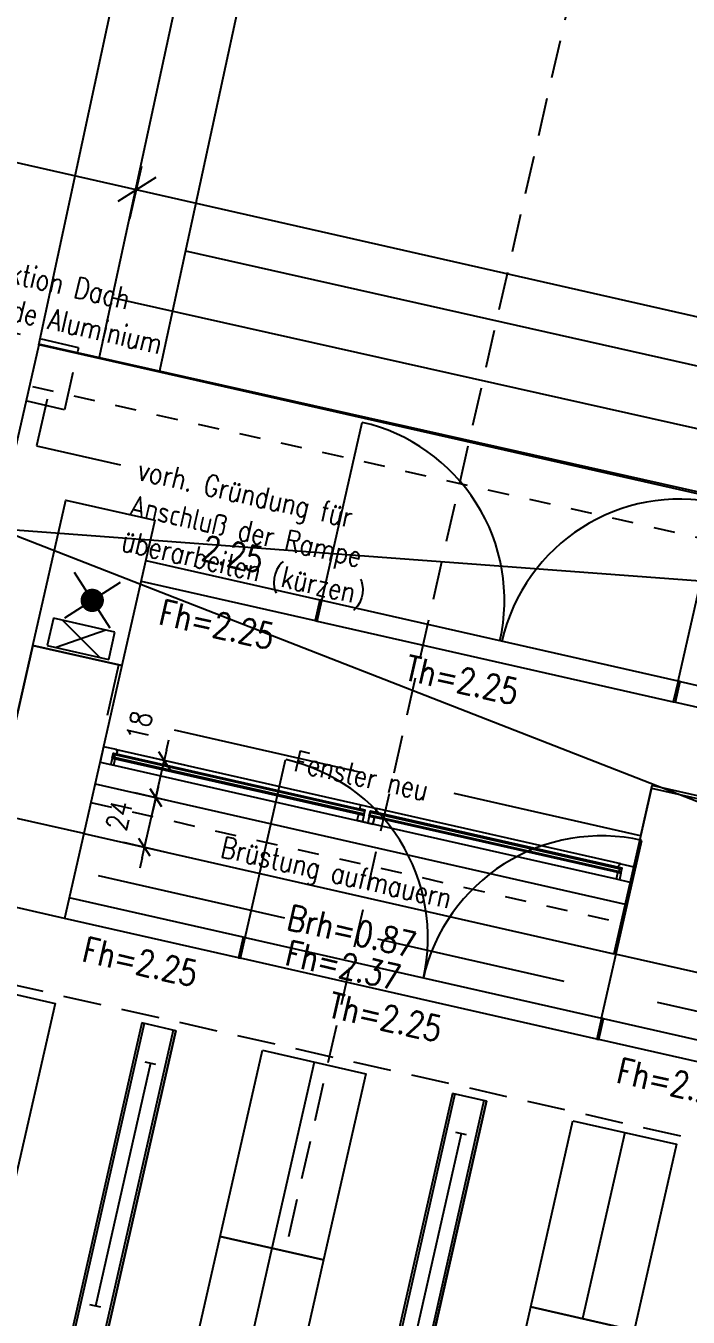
# Model space of a CAD drawing. Header units: metres. Extents: x -7 to 99688, y -10762 to -90.
# Drawn here: x 94.69 to 97.81, y -135.64 to -129.56 of the extents above; entities that cross this region are included whole.
import ezdxf
from ezdxf.enums import TextEntityAlignment as Align

# ---------------------------------------------------------------- set-up
doc = ezdxf.new("R2010")
doc.units = ezdxf.units.M
doc.header["$LTSCALE"] = 0.03
doc.linetypes.add('GESTRICHELT', pattern=[9, 6, -3])
doc.linetypes.add('GESTRICHELT2', pattern=[4.5, 3, -1.5])
doc.layers.get('0').update_dxf_attribs({"linetype": 'CONTINUOUS'})
doc.layers.get('Defpoints').update_dxf_attribs({"linetype": 'CONTINUOUS'})
for name, color, linetype in [('A_abriss', 44, '_ABBRUCH'), ('A_bemaßung', 2, 'CONTINUOUS'), ('A_Deckenplan', 8, 'CONTINUOUS'), ('A_fenster', 7, 'CONTINUOUS'), ('A_Höhen', 3, 'CONTINUOUS'), ('A_möbel_neu', 1, 'CONTINUOUS'), ('A_text', 5, 'CONTINUOUS'), ('A_treppe', 3, 'CONTINUOUS'), ('A_verdeckt', 8, 'GESTRICHELT2'), ('A_wände', 6, 'CONTINUOUS'), ('A_WÄNDE_NEU', 6, 'CONTINUOUS'), ('CKMA0002', 2, 'CONTINUOUS'), ('E__LEUCHTEN', 6, 'CONTINUOUS')]:
    doc.layers.add(name, color=color, linetype=linetype)
doc.styles.add('PITSIMP8', font='PITSIMP8.SHX')
doc.styles.add('SIMPLEX', font='simplex.shx', dxfattribs={"width": 0.8, "height": 0.1})
doc.linetypes.add('_ABBRUCH', pattern='A,25,[101,cadkon.shx,S=3.5,R=0,X=0,Y=0],25', length=50)
doc.dimstyles.get("Standard").update_dxf_attribs({"dimtxt": 0.1, "dimasz": 0.05, "dimexe": 0.1, "dimexo": 0, "dimgap": 0.1, "dimtad": 1, "dimdec": 4, "dimrnd": 0.0025, "dimzin": 0, "dimdsep": 46, "dimtxsty": 'SIMPLEX', "dimblk": 'DIMCROSS', "dimblk1": 'DIMCROSS', "dimblk2": 'DIMCROSS', "dimsah": 1, "dimcen": 2.5, "dimdle": 0.025, "dimclrd": 1, "dimclre": 1, "dimclrt": 6, "dimadec": 0, "dimazin": 0, "dimtfac": 1, "dimtdec": 4, "dimtix": 1, "dimtmove": 2, "dimatfit": 3, "dimfxl": 1, "dimtvp": 1, "dimtolj": 1, "dimtzin": 0, "dimarcsym": 0})

# ---------------------------------------------------------------- blocks, each defined once
blk = doc.blocks.new('SLASH1')
at = {"layer": 'A_bemaßung', "color": 2, "linetype": 'Continuous'}
for p, q in [((0.07663, 0.07663), (-0.07319, -0.07319)), ((0, -0.14068), (0, 0.11466))]:
    blk.add_line(p, q, dxfattribs=at)
blk = doc.blocks.new('DIMCROSS')
at = {"color": 0, "linetype": 'ByBlock'}
blk.add_line((-1, 0), (1, 0), dxfattribs=at)
at = {"linetype": 'ByBlock'}
blk.add_line((-0.707107, -0.707107), (0.707107, 0.707107), dxfattribs=at)
blk = doc.blocks.new('*D94')
at = {"layer": 'CKMA0002', "color": 1, "lineweight": -2}
for p, q in [((95.3098, -133.1441), (95.3209, -133.0954)), ((95.3475, -133.204), (95.2012, -133.1708)), ((95.2457, -133.427), (95.2988, -133.1929)), ((95.3432, -133.4491), (95.1482, -133.4048)), ((95.2346, -133.4757), (95.2236, -133.5245))]:
    blk.add_line(p, q, dxfattribs=at)
at = {"layer": 'Defpoints', "color": 0}
for p in [(95.2988, -133.1929), (97.5098, -133.6943), (97.5054, -133.9395)]:
    blk.add_point(p, dxfattribs=at)
at = {"layer": 'CKMA0002', "color": 1, "lineweight": -2, "xscale": 0.05, "yscale": 0.05, "zscale": 0.05}
for p, rotation in [((95.2988, -133.1929), 257.2217543797739), ((95.2457, -133.427), 77.2217543797739)]:
    blk.add_blockref('DIMCROSS', p, dxfattribs=dict(at, rotation=rotation))
at = {"layer": 'CKMA0002', "color": 6, "insert": (95.1259, -133.2768), "char_height": 0.1, "attachment_point": 5, "rotation": 77.22175, "style": 'SIMPLEX'}
blk.add_mtext('\\A1;24{\\A1\\H0.7x\\S;}', dxfattribs=at)
blk = doc.blocks.new('*D95')
at = {"layer": 'CKMA0002', "color": 1, "lineweight": -2}
for p, q in [((95.3496, -132.9686), (95.3607, -132.9198)), ((95.4361, -133.0395), (95.241, -132.9952)), ((95.2988, -133.1929), (95.3386, -133.0174)), ((95.2877, -133.2417), (95.2766, -133.2904))]:
    blk.add_line(p, q, dxfattribs=at)
at = {"layer": 'Defpoints', "color": 0}
for p in [(95.3386, -133.0174), (97.5496, -133.5188), (97.5098, -133.6943)]:
    blk.add_point(p, dxfattribs=at)
at = {"layer": 'CKMA0002', "color": 1, "lineweight": -2, "xscale": 0.05, "yscale": 0.05, "zscale": 0.05}
for p, rotation in [((95.3386, -133.0174), 257.2217543797739), ((95.2988, -133.1929), 77.2217543797739)]:
    blk.add_blockref('DIMCROSS', p, dxfattribs=dict(at, rotation=rotation))
at = {"layer": 'CKMA0002', "color": 6, "insert": (95.2215, -132.8553), "char_height": 0.1, "attachment_point": 5, "rotation": 77.22175, "style": 'SIMPLEX'}
blk.add_mtext('\\A1;18{\\A1\\H0.7x\\S;}', dxfattribs=at)
blk = doc.blocks.new('Sich.beleuchtung')
at = {"layer": 'E__LEUCHTEN', "color": 3}
for p, q in [((-100.1, 100.1), (100.1, -100.1)), ((-100.1, -100.1), (100.1, 100.1))]:
    blk.add_line(p, q, dxfattribs=at)
at = {"layer": 'E__LEUCHTEN', "color": 3, "const_width": 50}
blk.add_lwpolyline([(-25, 0, 1), (25, 0, 1)], format="xyb", close=True, dxfattribs=at)
blk = doc.blocks.new('wand1x26W')
at = {"layer": 'E__LEUCHTEN', "color": 6}
for p, q in [((-270, 120), (-270, -120)), ((270, 120), (-270, 120)), ((-191, 120), (191, -120)), ((191, 120), (-191, -120)), ((270, -120), (270, 120)), ((-270, -120), (270, -120))]:
    blk.add_line(p, q, dxfattribs=at)
blk = doc.blocks.new('2DEL_464')
for p, q in [((-0.5, 0.5), (0.5, 0.5)), ((-0.5, 0.425), (0.5, 0.425)), ((-0.3844, 0.16), (-0.3844, -0.16)), ((0.3844, 0.16), (0.3844, -0.16)), ((-0.3844, 0), (0.3844, 0)), ((-0.5, -0.425), (0.5, -0.425))]:
    blk.add_line(p, q)
blk.add_lwpolyline([(-0.5, -0.5), (0.5, -0.5), (0.5, 0.5), (-0.5, 0.5)], close=True)
at = {"style": 'PITSIMP8', "flags": 9}
for tag, p in [('RAUM/GRUPPE', (-0.0298, 0.1593)), ('BEZEICHNUNG', (-0.0298, 0.1793)), ('POS.NR.G-LV', (-0.0298, 0.1393)), ('FABRIKAT', (-0.0298, 0.1193)), ('KENNUNG', (-0.0298, 0.0793)), ('TYP', (-0.0298, 0.0993)), ('VOLUMENSTROM', (-0.0298, 0.0393)), ('LEISTUNG', (-0.0298, 0.0593)), ('DRUCK/-STUFE', (-0.0298, 0.0193)), ('ANSCHLUSS', (-0.0298, -0.0007)), ('GROESSE', (-0.0298, -0.0207)), ('DN', (-0.0298, -0.0407)), ('TEMPERATUR', (-0.0298, -0.0607)), ('DREHZAHL', (-0.0298, -0.0807)), ('SPANNUNG/FREQUENZ', (-0.0298, -0.1207)), ('SCHUTZART', (-0.0298, -0.1007)), ('GEWICHT', (-0.0298, -0.1407)), ('FREI', (-0.0298, -0.1607)), ('FREI', (-0.0298, -0.1807)), ('FREI', (-0.0298, -0.2007))]:
    blk.add_attdef(tag, text='', height=0.01, dxfattribs=at).set_placement(p, align=Align.MIDDLE)
blk = doc.blocks.new('Keller_bibo')
at = {"layer": 'A_verdeckt', "linetype": 'GESTRICHELT', "ltscale": 5}
for points in [[(98.0681, -233.2343), (97.6356, -233.1363), (97.5819, -233.3731), (95.0711, -232.8036), (95.1248, -232.5667), (94.7206, -232.475), (94.6274, -232.8858), (92.1106, -232.315), (92.2037, -231.9042), (91.9103, -231.8376), (93.3254, -225.5991), (94.9055, -225.9575), (95.4146, -223.7131), (95.2796, -223.6825), (95.2674, -223.7361), (94.7359, -223.6156)], [(89.2014, -244.0145), (107.8483, -248.2441), (110.3885, -237.0453), (91.7416, -232.8157), (89.2014, -244.0145)]]:
    blk.add_lwpolyline(points, dxfattribs=at)

msp = doc.modelspace()

# ---------------------------------------------------------------- linework, layer by layer
at = {"layer": 'A_abriss', "ltscale": 0.3}
for p, q in [((103.97701, -132.53512), (95.43995, -130.6177)), ((103.90901, -132.81612), (95.09455, -130.8364)), ((103.84086, -133.09774), (94.74839, -131.05557)), ((96.08111, -132.26295), (96.27134, -131.42427)), ((97.7584, -132.6434), (97.9486, -131.80474)), ((95.25221, -132.07492), (96.07135, -132.26075)), ((95.2301, -132.17245), (96.04922, -132.35825)), ((97.7584, -132.6434), (96.08111, -132.26295)), ((96.059, -132.36048), (97.73627, -132.74092)), ((97.76815, -132.64561), (98.58728, -132.83141)), ((97.74603, -132.74313), (98.56516, -132.9289)), ((95.72058, -133.85247), (95.91078, -133.01383)), ((94.96026, -133.36209), (94.86955, -133.76198)), ((97.39786, -134.23289), (97.58807, -133.3943)), ((94.86955, -133.76198), (94.45026, -133.66686)), ((95.71083, -133.85026), (94.89166, -133.66447)), ((95.68869, -133.94777), (94.86955, -133.76198)), ((95.72058, -133.85247), (97.39786, -134.23289)), ((97.37576, -134.33043), (95.69846, -133.95001)), ((98.22675, -134.42096), (97.40761, -134.23513)), ((98.20465, -134.51843), (97.38549, -134.33263))]:
    msp.add_line(p, q, dxfattribs=at)
for points in [[(94.72053, -132.475), (94.87574, -131.79064), (95.29512, -131.88579), (95.13989, -132.57013), (94.72053, -132.475)], [(96.07135, -132.26075), (96.04922, -132.35825), (96.059, -132.36048), (96.08111, -132.26295), (96.07135, -132.26075)], [(97.7584, -132.6434), (97.73627, -132.74092), (97.74603, -132.74313), (97.76816, -132.6456), (97.7584, -132.6434)], [(95.68869, -133.94777), (95.69845, -133.95), (95.72058, -133.85247), (95.71083, -133.85026), (95.68869, -133.94777)], [(97.38547, -134.33263), (97.40761, -134.23513), (97.39786, -134.23289), (97.37576, -134.33043), (97.38547, -134.33263)]]:
    msp.add_lwpolyline(points, dxfattribs=at)
for centre, radius, start, end in [((96.08111, -132.26295), 0.85994, 347.220422, 77.22208), ((97.76816, -132.6456), 0.86, 77.888447, 167.219953), ((95.72057, -133.85243), 0.85995, 347.215224, 77.219836), ((97.39787, -134.23293), 0.85994, 77.221222, 167.222022)]:
    msp.add_arc(centre, radius, start, end, dxfattribs=at)
at = {"layer": 'A_bemaßung', "linetype": 'Continuous'}
msp.add_line((92.29981, -129.66825), (111.74822, -134.07968), dxfattribs=at)
at = {"layer": 'A_Deckenplan', "linetype": 'GESTRICHELT'}
for p, q in [((92.02812, -130.41127), (94.93646, -131.071)), ((91.96175, -130.70384), (94.87012, -131.36357)), ((94.87012, -131.36357), (94.93646, -131.071)), ((94.59127, -134.06574), (109.28899, -137.39857))]:
    msp.add_line(p, q, dxfattribs=at)
at = {"layer": 'A_fenster', "color": 10, "linetype": 'Continuous'}
for p, q in [((95.11426, -132.96649), (96.26431, -133.22732)), ((95.09436, -133.00607), (95.08729, -133.03728)), ((95.10094, -133.04038), (96.24772, -133.30046)), ((96.27918, -133.27478), (96.2721, -133.30599)), ((96.30453, -133.28053), (96.29746, -133.31174)), ((96.32184, -133.31727), (96.32891, -133.28606)), ((97.48847, -133.50495), (96.33842, -133.24413)), ((96.24772, -133.30046), (96.32184, -133.31727)), ((97.46861, -133.57735), (96.32184, -133.31727)), ((97.48934, -133.54924), (97.48227, -133.58045))]:
    msp.add_line(p, q, dxfattribs=at)
at = {"layer": 'A_fenster', "color": 2}
for p, q in [((95.09436, -133.00607), (95.09967, -132.98267)), ((95.09436, -133.00607), (96.27918, -133.27478)), ((95.09569, -133.00022), (96.2805, -133.26893)), ((95.09835, -132.98852), (96.28316, -133.25723)), ((95.09967, -132.98267), (96.28449, -133.25138)), ((95.10544, -133.00243), (95.1081, -132.99073)), ((96.27918, -133.27478), (96.28449, -133.25138)), ((96.30453, -133.28053), (96.30984, -133.25713)), ((97.48934, -133.54924), (96.30453, -133.28053)), ((97.49067, -133.54339), (96.30586, -133.27468)), ((97.49333, -133.53169), (96.30851, -133.26298)), ((97.49465, -133.52584), (96.30984, -133.25713)), ((97.48092, -133.54118), (97.48357, -133.52948)), ((97.48934, -133.54924), (97.49465, -133.52584))]:
    msp.add_line(p, q, dxfattribs=at)
at = {"layer": 'A_fenster', "color": 10, "linetype": 'Continuous'}
for points in [[(95.03657, -133.02578), (95.10094, -133.04038), (95.10802, -133.00917), (95.09436, -133.00607), (95.09967, -132.98267), (95.11619, -132.98641), (95.11824, -132.97738), (95.11426, -132.96649), (95.05316, -132.95264)], [(96.26431, -133.22732), (96.33842, -133.24413), (96.33422, -133.26266), (96.30984, -133.25713), (96.30453, -133.28053), (96.32891, -133.28606), (96.32184, -133.31727), (96.24772, -133.30046), (96.2548, -133.26925), (96.27918, -133.27478), (96.28449, -133.25138), (96.2601, -133.24585)], [(97.53298, -133.59195), (97.46861, -133.57735), (97.47569, -133.54615), (97.48934, -133.54924), (97.49465, -133.52584), (97.47814, -133.52209), (97.48019, -133.51305), (97.48847, -133.50495), (97.54957, -133.51881)]]:
    msp.add_lwpolyline(points, close=True, dxfattribs=at)
at = {"layer": 'A_möbel_neu'}
for p, q in [((96.04483, -134.43882), (95.84575, -135.31653)), ((97.50761, -134.77053), (97.30853, -135.64824)), ((95.84575, -135.31653), (95.64667, -136.19423))]:
    msp.add_line(p, q, dxfattribs=at)
for points in [[(94.3381, -134.0517), (94.82572, -134.1623), (94.62663, -135.04), (94.13902, -134.9294)], [(95.80103, -134.38352), (96.28864, -134.49412), (96.08956, -135.37183), (95.60194, -135.26123)], [(97.2638, -134.71523), (97.75142, -134.82583), (97.55233, -135.70354), (97.06472, -135.59294)], [(95.60194, -135.26123), (96.08956, -135.37183), (95.89048, -136.24953), (95.40286, -136.13893)], [(97.06472, -135.59294), (97.55233, -135.70354), (97.35325, -136.58124), (96.86564, -136.47064)]]:
    msp.add_lwpolyline(points, close=True, dxfattribs=at)
at = {"layer": 'A_text', "color": 5, "linetype": 'GESTRICHELT'}
msp.add_line((97.45042, -128.53306), (95.91988, -135.28057), dxfattribs=at)
at = {"layer": 'A_text'}
for p, q in [((94.7875, -131.31448), (94.73767, -131.53421)), ((94.73767, -131.53421), (95.13314, -131.6239))]:
    msp.add_line(p, q, dxfattribs=at)
at = {"layer": 'A_treppe', "color": 10}
for p, q in [((94.74798, -131.05803), (95.82586, -126.05304)), ((95.0329, -131.12266), (96.11073, -126.11844)), ((95.3173, -131.18718), (96.39495, -126.18371)), ((94.74798, -131.05803), (94.35169, -132.80376)), ((104.22353, -133.20765), (94.74774, -131.05797)), ((94.55108, -131.92484), (100.60179, -132.37336)), ((100.20307, -134.13093), (94.55108, -131.92484))]:
    msp.add_line(p, q, dxfattribs=at)
at = {"layer": 'A_treppe', "color": 10, "linetype": 'GESTRICHELT', "ltscale": 0.5}
msp.add_line((104.1793, -133.4027), (94.7036, -131.25304), dxfattribs=at)
at = {"layer": 'A_verdeckt'}
msp.add_line((94.99341, -133.21593), (97.48985, -133.78216), dxfattribs=at)
at = {"layer": 'A_wände', "linetype": 'Continuous'}
for p, q in [((94.54089, -133.26723), (94.72053, -132.475)), ((94.72053, -132.475), (95.1399, -132.57015)), ((95.1399, -132.57015), (94.96026, -133.36209)), ((97.63362, -133.14826), (97.45668, -133.9284)), ((97.63362, -133.14826), (98.07246, -133.24779)), ((94.96026, -133.36209), (94.54089, -133.26723)), ((97.89551, -134.02793), (97.45668, -133.9284))]:
    msp.add_line(p, q, dxfattribs=at)
at = {"layer": 'A_WÄNDE_NEU', "color": 1}
for p, q in [((95.01335, -133.12804), (97.50978, -133.69435)), ((94.96026, -133.36209), (97.45668, -133.9284))]:
    msp.add_line(p, q, dxfattribs=at)

# ---------------------------------------------------------------- block references
at = {"layer": 'A_bemaßung', "color": 7, "rotation": 347.22}
msp.add_blockref('SLASH1', (95.20757, -130.32781), dxfattribs=at)
at = {"layer": 'A_verdeckt', "linetype": 'GESTRICHELT'}
msp.add_blockref('Keller_bibo', (0, 100), dxfattribs=at)
at = {"layer": 'E__LEUCHTEN', "color": 7, "xscale": 0.001098735000002128, "yscale": 0.001098734999999351, "zscale": 0.001098735, "rotation": 167.6524336641261}
msp.add_blockref('Sich.beleuchtung', (94.99999, -132.2631), dxfattribs=at)
at = {"layer": 'E__LEUCHTEN', "color": 2, "xscale": 0.0005500000000026705, "yscale": 0.0005500000000040473, "zscale": 0.00055, "rotation": 347.2193749380455}
msp.add_blockref('wand1x26W', (94.94751, -132.44421), dxfattribs=at)
at = {"layer": 'E__LEUCHTEN', "color": 7, "linetype": 'Continuous', "xscale": 1.526000000000011, "yscale": 0.164999999999992, "zscale": 1.526, "rotation": 257.2203920288506}
for p in [(95.14459, -135.01701), (96.60742, -135.34888)]:
    msp.add_blockref('2DEL_464', p, dxfattribs=at)

# ---------------------------------------------------------------- texts
at = {"layer": 'A_abriss', "ltscale": 0.3, "style": 'SIMPLEX', "width": 0.8}
for s, p in [('2.25', (95.66163, -132.04479)), ('Fh=2.25', (95.58643, -132.37633)), ('Th=2.25', (96.74057, -132.63812)), ('Fh=2.25', (95.2259, -133.96585)), ('Th=2.25', (96.38006, -134.22764)), ('Fh=2.25', (97.74185, -134.5365))]:
    msp.add_text(s, height=0.12, rotation=347.2, dxfattribs=at).set_placement(p, align=Align.MIDDLE_CENTER)
at = {"layer": 'A_Höhen', "linetype": 'Continuous', "style": 'SIMPLEX', "width": 0.8}
for s, p in [('Brh=0.87', (96.22201, -133.82192)), ('Fh=2.37', (96.18152, -133.98281))]:
    msp.add_text(s, height=0.12, rotation=347.2, dxfattribs=at).set_placement(p, align=Align.MIDDLE_CENTER)
at = {"layer": 'A_text', "style": 'SIMPLEX', "width": 0.8}
for s, rotation, p in [('und Dach/ Tragkonstruktion Dach ', 347, (93.36336, -130.47783)), ('Pfosten- Riegel- Fassade Aluminium ', 347, (93.32479, -130.64486)), ('vorh. Gründung für', 347.221754, (95.20623, -131.69315)), ('Anschluß der Rampe', 347.221754, (95.16832, -131.86033)), ('überarbeiten (kürzen)', 347.221754, (95.1304, -132.02751)), ('Fenster neu', 347.221754, (95.94394, -133.06727)), ('Brüstung aufmauern', 347.221754, (95.59837, -133.47207))]:
    msp.add_text(s, height=0.1, rotation=rotation, dxfattribs=at).set_placement(p)

# ---------------------------------------------------------------- dimensions: what is measured, and where the dimension line sits
at = {"layer": 'CKMA0002'}
dim = msp.add_linear_dim(base=(95.33857, -133.01737), p1=(97.50977, -133.69435), p2=(97.54958, -133.51881), angle=77.221754, text='18{\\A1\\H0.7x\\S;}', dimstyle='Standard', override={"dimexo": 2.167162, "dimse1": 1}, dxfattribs=at)
dim.commit()
dim.dimension.update_dxf_attribs({"geometry": '*D95', "text_midpoint": (95.22151, -132.85531), "dimtype": 160})
dim = msp.add_linear_dim(base=(95.29876, -133.1929), p1=(97.50545, -133.93946), p2=(97.50977, -133.69435), angle=77.221754, text='24{\\A1\\H0.7x\\S;}', dimstyle='Standard', override={"dimexo": 2.217162}, dxfattribs=at)
dim.commit()
dim.dimension.update_dxf_attribs({"geometry": '*D94', "text_midpoint": (95.12593, -133.27675)})

doc.saveas('drawing.dxf')
